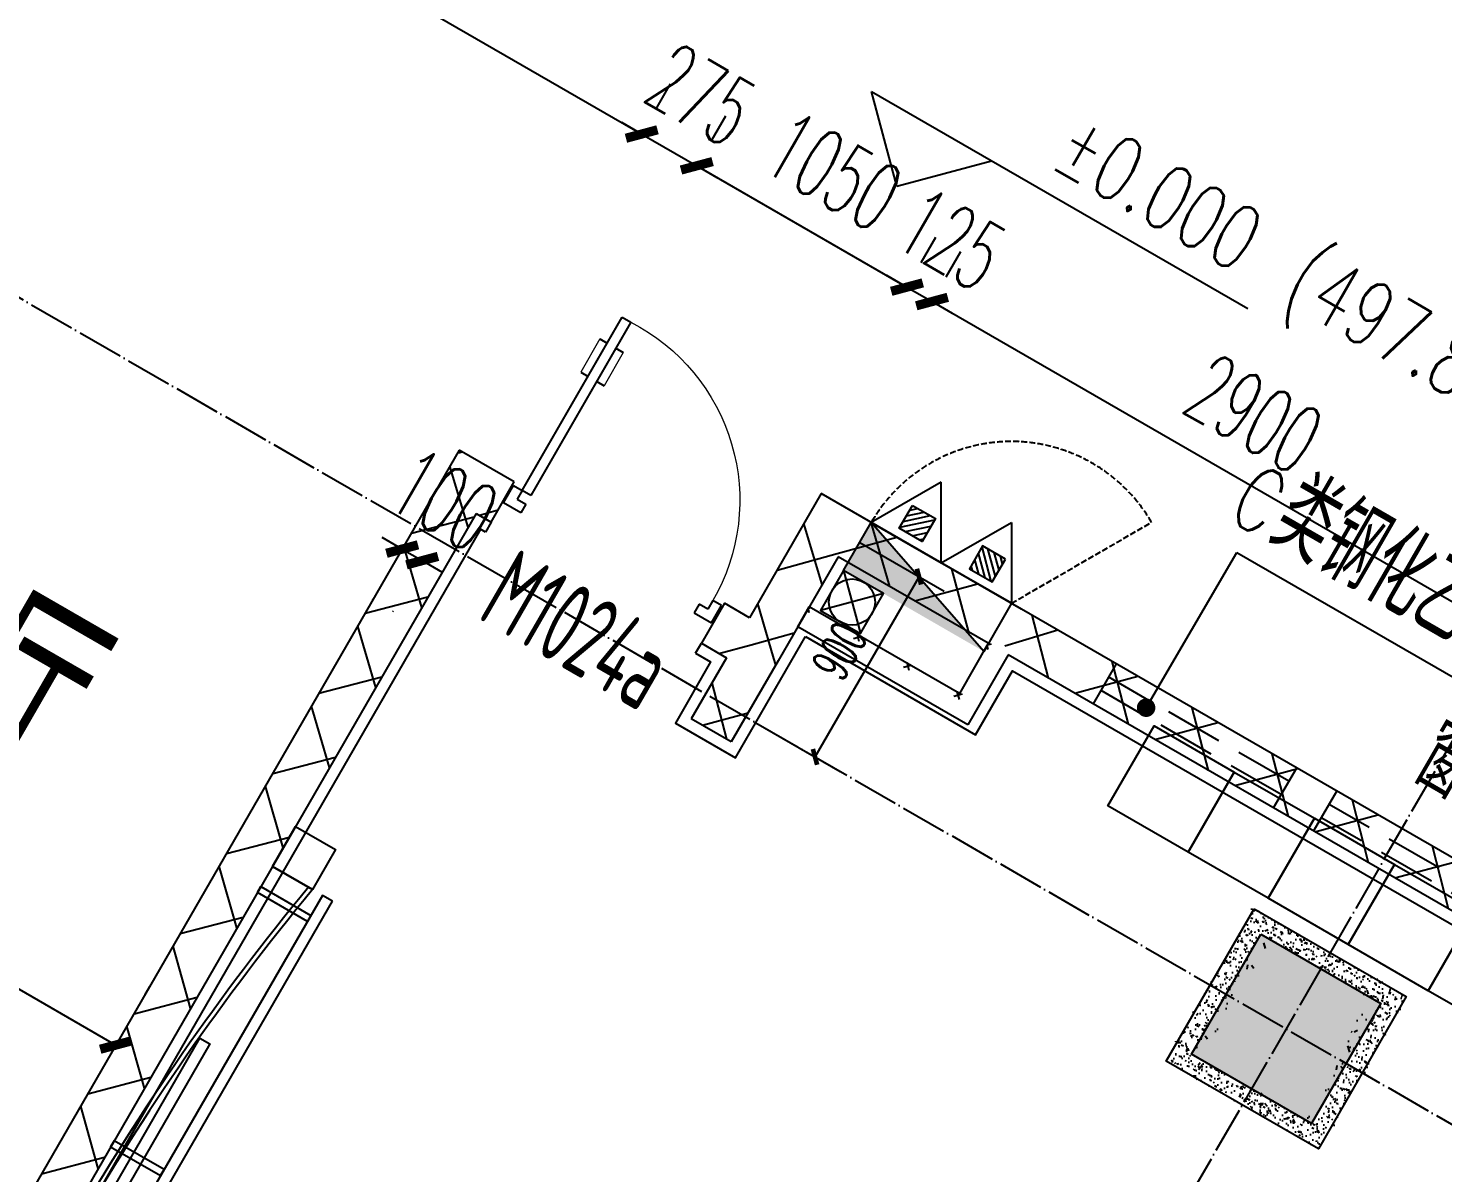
# Model space of a CAD drawing. Header units: millimetres. Extents: x 216654360 to 218309126, y 218099985 to 219647706.
# Drawn here: x 217932812 to 217938932, y 218944972 to 218949923 of the extents above; entities that cross this region are included whole.
import ezdxf

# ---------------------------------------------------------------- set-up
doc = ezdxf.new("R2010")
doc.units = ezdxf.units.MM
doc.header["$LTSCALE"] = 1000
doc.linetypes.add('DASH', pattern=[0.35, 0.25, -0.1])
doc.linetypes.add('DOTE', pattern=[2.4200000000000004, 2, -0.2, 0.02, -0.2])
for name, color, linetype in [('A-ANNO-DIMS', 3, 'Continuous'), ('A-ANNO-DOTE', 1, 'DOTE'), ('A-ANNO-IDEN-INDX', 3, 'Continuous'), ('A-ANNO-IDEN-LEVL', 3, 'Continuous'), ('A-ANNO-TXT', 7, 'Continuous'), ('A-COLU-CONC', 2, 'Continuous'), ('A-FLOR-SPCL', 245, 'Continuous'), ('A-FURN', 45, 'Continuous'), ('A-WALL', 2, 'Continuous'), ('A-WIND', 161, 'Continuous'), ('P-PROT-FIRH', 1, 'Continuous'), ('P-PROT-VPIP', 1, 'Continuous'), ('P-提建筑', 1, 'Continuous'), ('P-灭火器', 1, 'Continuous'), ('PUB_HATCH', 8, 'Continuous'), ('PUB_TEXT', 7, 'Continuous'), ('WINDOW', 4, 'Continuous'), ('WINDOW_TEXT', 7, 'Continuous'), ('现状植物', 3, 'Continuous')]:
    doc.layers.add(name, color=color, linetype=linetype)
doc.layers.add('水辅助层', color=20, linetype='Continuous', plot=False)
doc.styles.add('_TCH_DIM_T3', font='SIMPLEX.shx', dxfattribs={"width": 0.5647058823529413, "bigfont": 'GBCBIG.shx'})
doc.styles.add('_TCH_WINDOW', font='GBENOR', dxfattribs={"width": 0.8, "bigfont": 'GBCBIG'})
doc.styles.add('A_DIM', font='SIMPLEX', dxfattribs={"width": 0.7, "bigfont": 'HZ'})
doc.styles.get("Standard").update_dxf_attribs({"font": 'gbenor.shx', "bigfont": 'gbcbig.shx'})
doc.dimstyles.new('_TCH_ARCH&&100', dxfattribs={"dimtxt": 297.5, "dimasz": 100, "dimexe": 250, "dimexo": 300, "dimgap": 126.25, "dimtad": 1, "dimdec": 0, "dimzin": 0, "dimdsep": 46, "dimtxsty": '_TCH_DIM_T3', "dimblk": 'ARCHTICK', "dimcen": 0.09, "dimclrt": 7, "dimazin": 2, "dimtfac": 1, "dimtdec": 0, "dimtix": 1, "dimtmove": 2, "dimatfit": 3, "dimfxl": 100, "dimtolj": 1, "dimtzin": 0, "dimarcsym": 0})
doc.dimstyles.new('_TCH_ARCH&&50', dxfattribs={"dimtxt": 157.5, "dimasz": 50, "dimexe": 125, "dimexo": 150, "dimgap": 58.75, "dimtad": 1, "dimdec": 0, "dimzin": 0, "dimdsep": 46, "dimtxsty": '_TCH_DIM_T3', "dimblk": 'ARCHTICK', "dimcen": 0.09, "dimclrt": 7, "dimazin": 2, "dimtfac": 1, "dimtdec": 0, "dimtix": 1, "dimtmove": 2, "dimatfit": 3, "dimfxl": 1, "dimtolj": 1, "dimtzin": 0, "dimarcsym": 0})
pattern_1 = [(45, (200, 0), (-200.0002033111466, 200.0002033111467), []), (135, (200, 0), (-200.0002033111467, -200.0002033111466), [])]
pattern_2 = [(45, (42.4766, 35.85785), (-125.0000033257799, 125.00000332578), [40, -136.7767]), (135, (320.7609, 35.85785), (-125.00000332578, -125.0000033257799), [40, -136.7767])]

# ---------------------------------------------------------------- blocks, each defined once
blk = doc.blocks.new('A$C5EDE6A0B')
at = {"layer": 'A-FURN', "color": 251}
for points in [[(0, -400.0000000036089), (0, 0), (400, 0), (399.9999999990687, -400.0000000037398)], [(399.9999999990687, -400.0000000038563), (399.9999999990687, -2.328306436538696e-10), (799.9999999990687, -2.473825588822365e-10), (799.9999999990687, -400.0000000039727)], [(799.9999999990687, -400.0000000039727), (799.9999999990396, -4.656612873077393e-10), (1199.99999999904, -4.802132025361061e-10), (1199.999999999069, -400.0000000042055)], [(1199.999999999069, -400.0000000043219), (1199.999999999069, -6.984919309616089e-10), (1599.999999999069, -7.130438461899757e-10), (1599.99999999904, -400.0000000044092)], [(1599.99999999904, -400.0000000045402), (1599.99999999904, -9.313225746154785e-10), (1999.99999999904, -9.458744898438454e-10), (1999.999999999069, -400.0000000046712)], [(1999.999999999069, -400.0000000046712), (1999.99999999904, -1.178705133497715e-09), (2399.999999999069, -1.178705133497715e-09), (2399.999999998137, -400.000000004904)], [(2399.999999998108, -400.0000000050059), (2399.999999998108, -1.396983861923218e-09), (2799.999999998137, -1.411535777151585e-09), (2799.999999998137, -400.0000000051223)], [(2799.999999998137, -400.0000000052532), (2799.999999998137, -1.644366420805454e-09), (3199.999999998137, -1.658918336033821e-09), (3199.999999998137, -400.0000000053551)], [(3199.999999998137, -400.0000000053551), (3199.999999998108, -1.862645149230957e-09), (3599.999999998137, -1.877197064459324e-09), (3599.999999997206, -400.0000000056025)], [(3599.999999997206, -400.0000000057189), (3599.999999997206, -2.110027708113194e-09), (3999.999999997206, -2.110027708113194e-09), (3999.999999997206, -400.0000000058353)], [(3999.999999997206, -400.0000000058353), (3999.999999997177, -2.342858351767063e-09), (4399.999999997206, -2.342858351767063e-09), (4399.999999997206, -400.0000000060681)], [(4399.999999997206, -400.0000000061846), (4399.999999997206, -2.561137080192566e-09), (4799.999999997206, -2.575688995420933e-09), (4799.999999997206, -400.0000000062864)]]:
    blk.add_lwpolyline(points, close=True, dxfattribs=at)
blk = doc.blocks.new('$DorLib2D$00000009')
for p, q in [((0.4128784780300046, 0.9052619659617922), (0.4128784780300046, 0.08070055595349494)), ((0.4541065485304194, 0.9052619659617922), (0.4128784780300046, 0.9052619659617922)), ((0.4541065485304194, 0.08070055595349494), (0.4541065485304194, 0.9052619659617922)), ((0.4128784780300046, 0.7821568824082695), (0.3780038555081039, 0.7821568824082694)), ((0.4889811710523202, 0.7821568824082694), (0.4541065485304194, 0.7821568824082695)), ((0.4128784780300046, 0.6235084014994399), (0.3780038555081039, 0.6235084014994398)), ((0.4889811710523202, 0.6235084014994398), (0.4541065485304194, 0.6235084014994399)), ((-0.4941390729791224, 0.08070055595349494), (-0.4529110024787076, 0.08070055595349494)), ((-0.4941390729791224, -0.001755585047334795), (-0.4941390729791224, 0.08070055595349494)), ((-0.4529110024787076, 0.08070055595349494), (-0.4529110024787076, 0.03947248545308008)), ((0.4128784780300046, 0.08070055595349494), (0.4541065485304194, 0.08070055595349494)), ((0.4953346190308343, 0.08070055595349494), (0.4541065485304194, 0.08070055595349494)), ((0.4541065485304194, 0.08070055595349494), (0.4541065485304194, 0.03947248545308008)), ((0.4953346190308343, -0.001755585047334795), (0.4953346190308343, 0.08070055595349494)), ((-0.4529110024787076, 0.03947248545308008), (-0.4116829319782927, 0.03947248545308008)), ((-0.4116829319782927, 0.03947248545308008), (-0.4116829319782927, -0.001755585047334795)), ((0.4541065485304194, 0.03947248545308008), (0.4128784780300046, 0.03947248545308008)), ((0.4128784780300046, 0.03947248545308008), (0.4128784780300046, -0.001755585047334795)), ((-0.4941390729791224, -0.001755585047334795), (-0.4941390729791224, -0.001755585047334795)), ((-0.4116829319782927, -0.001755585047334795), (-0.4941390729791224, -0.001755585047334795)), ((0.4128784780300046, -0.001755585047334795), (0.4953346190308343, -0.001755585047334795)), ((0.4953346190308343, -0.001755585047334795), (0.4953346190308343, -0.001755585047334795))]:
    blk.add_line(p, q)
at = {"lineweight": 13}
for p, q in [((0.3780038555081039, 0.7821568824082694), (0.3780038555081039, 0.6235084014994398)), ((0.4889811710523202, 0.7821568824082694), (0.4889811710523202, 0.6235084014994398))]:
    blk.add_line(p, q, dxfattribs=at)
blk.add_arc((0.3716497624938499, 0.08173193500353383), 0.8245614100082972, 87.13397114007623, 180.0716668053313, dxfattribs=at)
blk = doc.blocks.new('erhyu')
at = {"layer": 'PUB_HATCH'}
h = blk.add_hatch(dxfattribs=at)
h.set_pattern_fill('多孔材料', color=256, scale=100, style=0)
h.set_pattern_definition(pattern_1)
h.paths.add_polyline_path([(4939246.550412581, -191135.5933835475), (4939046.550412601, -190935.5933835792), (4939046.550412599, -191555.9127568832), (4939113.21707927, -191655.9127568578), (4939246.550412566, -191655.9127568556)])
h = blk.add_hatch(dxfattribs=at)
h.set_pattern_fill('多孔材料', color=256, scale=100, style=0)
h.set_pattern_definition(pattern_1)
h.paths.add_polyline_path([(4940046.55041215, -191095.5933835956), (4940046.550412101, -190935.5933836256), (4939046.550412601, -190935.5933835792), (4939246.550412581, -191135.5933835475), (4939996.550412257, -191135.5933835475)])
h = blk.add_hatch(dxfattribs=at)
h.set_pattern_fill('多孔材料', color=256, scale=100, style=0)
h.set_pattern_definition(pattern_1)
h.paths.add_polyline_path([(4946063.217079561, -191035.5933836226), (4945996.55041303, -190935.5933836129), (4940046.550412101, -190935.5933836256), (4940046.55041215, -191095.5933835957), (4940096.550412068, -191135.5933836288), (4945996.550412822, -191135.5933836291)])
h = blk.add_hatch(dxfattribs=at)
h.set_pattern_fill('石膏板', color=256, scale=50, style=0)
h.set_pattern_definition(pattern_2)
h.paths.add_polyline_path([(4940046.55041215, -191095.5933835957), (4939996.550412257, -191135.5933835475), (4939996.550412256, -191385.5933837284), (4940096.550412066, -191485.5933836294), (4940096.550412068, -191135.5933836288)])
h = blk.add_hatch(dxfattribs=at)
h.set_pattern_fill('石膏板', color=256, scale=50, style=0)
h.set_pattern_definition(pattern_2)
h.paths.add_polyline_path([(4940096.550412066, -191485.5933836294), (4939996.550412256, -191385.5933837284), (4939246.550412565, -191385.5933836475), (4939246.550412565, -191485.5933836475)])
h = blk.add_hatch(dxfattribs=at)
h.set_pattern_fill('多孔材料', color=256, scale=100, style=0)
h.set_pattern_definition(pattern_1)
h.paths.add_polyline_path([(4937796.550412927, -191755.9127568345), (4937871.55041275, -191755.9127568843), (4937871.55041275, -191555.9127569236), (4937596.550412921, -191555.9127568832)])
h = blk.add_hatch(dxfattribs=at)
h.set_pattern_fill('多孔材料', color=256, scale=100, style=0)
h.set_pattern_definition(pattern_1)
h.paths.add_polyline_path([(4937796.550412927, -191755.9127568345), (4937596.550412921, -191555.9127568832), (4937596.550412932, -198596.0313949609), (4937796.550412932, -198596.0313949609)])
h = blk.add_hatch(dxfattribs=at)
h.set_pattern_fill('多孔材料', color=256, scale=100, style=0)
h.set_pattern_definition(pattern_1)
h.paths.add_polyline_path([(4939046.550412599, -191555.9127568832), (4938921.55041275, -191555.9127569236), (4938921.55041275, -191755.9127568843), (4939046.550412642, -191755.9127568345), (4939113.21707927, -191655.9127568578)])
h = blk.add_hatch(dxfattribs=at)
h.set_pattern_fill('多孔材料', color=256, scale=100, style=0)
h.set_pattern_definition(pattern_1)
h.paths.add_polyline_path([(4939113.217079269, -191655.9127568578), (4939046.550412642, -191755.9127568345), (4939046.550412565, -192060.9127563674), (4939246.550412565, -192060.9127563676), (4939246.550412566, -191655.9127568556)])
at = {"layer": 'A-ANNO-IDEN-INDX'}
for p, q in [((4940727.205856083, -191035.5933836256), (4940731.6137655, -190257.0000949414)), ((4940731.6137655, -190257.0000949414), (4944220.066363484, -190257.0000949414))]:
    blk.add_line(p, q, dxfattribs=at)
at = {"layer": 'A-ANNO-IDEN-INDX', "const_width": 40}
blk.add_lwpolyline([(4940727.092630376, -191055.5930631215, 1), (4940727.31908179, -191015.5937041297, 1)], format="xyb", close=True, dxfattribs=at)
at = {"layer": 'A-FURN', "color": 251}
blk.add_line((4937796.65419766, -193520.049067658), (4937996.654194442, -193520.0885831096), dxfattribs=at)
for points in [[(4937796.65419766, -193520.049067658), (4937796.693713081, -193320.0490717104), (4937996.693709209, -193320.0885871324), (4937996.654193786, -193520.088583109)], [(4938096.654191745, -193520.1083406116), (4938046.65419278, -193520.0984618606), (4938046.357827862, -195020.0984326726), (4938096.357826768, -195020.1083114534)], [(4938046.634435457, -193620.0984597597), (4938046.628508062, -193650.0984591146), (4937796.628512614, -193650.0490647925), (4937796.634439978, -193620.0490654972)], [(4937895.903405503, -194320.0489934004), (4937945.903405503, -194320.0489934004), (4937945.903405503, -196320.0489934004), (4937895.903405503, -196320.0489934004)], [(4938046.377585604, -194920.0984346244), (4938046.383512818, -194890.0984352696), (4937796.383517371, -194890.0490411859), (4937796.377590126, -194920.0490404817)]]:
    blk.add_lwpolyline(points, close=True, dxfattribs=at)
for radius, start, end in [(10897.37174121828, 170.4811375720541, 189.4962217498478), (10877.37174121828, 170.463492991211, 189.5138664403531)]:
    blk.add_arc((4948723.703251525, -195322.2080362383), radius, start, end, dxfattribs=at)
at = {"layer": 'A-WALL'}
for p, q in [((4939046.550412601, -190935.5933835792), (4939046.550412599, -191555.9127568832)), ((4940046.550412101, -190935.5933836256), (4939046.550412601, -190935.5933835792)), ((4945996.55041303, -190935.5933836129), (4940046.550412101, -190935.5933836256)), ((4939246.550412581, -191135.5933835475), (4939246.550412566, -191655.9127568556)), ((4939996.550412257, -191135.5933835475), (4939246.550412581, -191135.5933835475)), ((4939996.550412257, -191135.5933835475), (4939996.550412256, -191385.5933837284)), ((4945996.550412822, -191135.5933836291), (4940096.550412068, -191135.5933836288)), ((4940096.550412068, -191135.5933836288), (4940096.550412066, -191485.5933836294)), ((4939996.550412256, -191385.5933837284), (4939246.550412565, -191385.5933836475)), ((4939246.550412565, -191485.5933836475), (4939246.550412565, -191385.5933836475)), ((4940096.550412066, -191485.5933836294), (4939246.550412565, -191485.5933836475)), ((4937871.55041275, -191555.9127569236), (4937596.550412921, -191555.9127568832)), ((4937596.550412921, -191555.9127568832), (4937596.550412932, -198596.0313949609)), ((4937871.55041275, -191755.9127568843), (4937871.55041275, -191555.9127569236)), ((4939046.550412599, -191555.9127568832), (4938921.55041275, -191555.9127569236)), ((4938921.55041275, -191555.9127569236), (4938921.55041275, -191755.9127568843)), ((4939246.550412566, -191655.9127568556), (4939246.550412565, -192060.9127563676)), ((4937796.550412927, -191755.9127568345), (4937871.55041275, -191755.9127568843)), ((4937796.550412927, -191755.9127568345), (4937796.550412932, -198596.0313949609)), ((4938921.55041275, -191755.9127568843), (4939046.550412642, -191755.9127568345)), ((4939046.550412642, -191755.9127568345), (4939046.550412565, -192060.9127563674)), ((4939246.550412565, -192060.9127563676), (4939046.550412565, -192060.9127563674))]:
    blk.add_line(p, q, dxfattribs=at)
at = {"layer": 'A-WALL', "color": 6}
for p, q in [((4937871.550412739, -191755.9127570521), (4937871.550412737, -191805.9127570521)), ((4938921.550412766, -191805.9127569401), (4938921.550412764, -191755.9127569401))]:
    blk.add_line(p, q, dxfattribs=at)
for points in [[(4939296.550412562, -191505.593383636), (4940146.550412115, -191505.5933836361), (4940146.550412119, -191185.5933836231)], [(4940146.550412119, -191185.5933836231), (4940146.550412619, -191185.5933836231), (4940146.550412619, -191185.5933836251), (4945946.55041282, -191185.5933836277), (4945946.550412821, -192110.9127563678), (4946246.550412839, -192110.9127563676), (4946246.550412789, -191805.912756997), (4946321.550412968, -191805.912756997)], [(4938921.55041278, -191805.9127570521), (4938996.550412547, -191805.9127570488), (4938996.550412567, -192110.9127563676), (4939296.550412565, -192110.9127563676), (4939296.550412565, -191505.593383636)], [(4937871.550412737, -191805.9127570521), (4937846.550412934, -191805.9127570512), (4937846.550412935, -198546.0313949606), (4938996.542612281, -198546.0313949609)]]:
    blk.add_lwpolyline(points, dxfattribs=at)
at = {"layer": 'A-WIND', "linetype": 'DASH'}
for p, q in [((4940521.550412933, -191135.5933836256, 1500), (4940521.550412933, -190935.5933836256, 1500)), ((4941421.550412933, -191135.5933836257, 1500), (4941421.550412933, -190935.5933836257, 1500)), ((4941621.550412928, -191135.5933836257, 1500), (4941621.550412928, -190935.5933836257, 1500)), ((4941421.550412933, -191002.2600502924, 1500), (4940521.550412933, -191002.2600502923, 1500)), ((4942521.550412928, -191002.2600502924, 1500), (4941621.550412928, -191002.2600502923, 1500)), ((4941421.550412933, -191068.926716959, 1500), (4940521.550412933, -191068.926716959, 1500)), ((4942521.550412928, -191068.9267169591, 1500), (4941621.550412928, -191068.926716959, 1500))]:
    blk.add_line(p, q, dxfattribs=at)
at = {"linetype": 'Continuous', "rotation": 180}
for p in [(4945596.550412833, -191485.9127568838), (4945996.550412833, -191485.9127568838)]:
    blk.add_blockref('A$C5EDE6A0B', p, dxfattribs=at)
at = {"layer": 'WINDOW'}
ref = blk.add_blockref('$DorLib2D$00000009', (4938396.550412773, -191655.9127568556), dxfattribs=dict(at, xscale=1050, yscale=-1050, zscale=200, rotation=180))
ref.add_attrib('A', 'M1024a', (4938020.883746108, -192146.6078473492), dxfattribs={"layer": 'WINDOW_TEXT', "height": 350, "style": '_TCH_WINDOW', "width": 0.6400000000000001})
at = {"layer": 'A-ANNO-TXT', "color": 7, "style": 'A_DIM'}
for s, height, width, p in [('类钢化乙级防火隔热玻璃（', 350, 0.7, (4940809.817019652, -190152.0000949414)), ('C', 280, 0.6999999999999998, (4940613.817019652, -190152.0000949414))]:
    blk.add_text(s, height=height, dxfattribs=dict(at, width=width)).set_placement(p)
blk = doc.blocks.new('123attt')
h = blk.add_hatch(color=2)
h.dxf.hatch_style = 1
h.paths.add_polyline_path([(6528856.650242668, 260781.6907820057), (6529456.650242668, 260781.6907820057), (6529456.650242668, 260181.6907820409), (6528856.650242668, 260181.6907820409)])
at = {"layer": 'A-WALL'}
blk.add_lwpolyline([(6528856.650242668, 260781.6907820057), (6529456.650242668, 260781.6907820057), (6529456.650242668, 260181.6907820409), (6528856.650242668, 260181.6907820409)], close=True, dxfattribs=at)
blk = doc.blocks.new('2929sk')
at = {"layer": 'A-COLU-CONC'}
h = blk.add_hatch(dxfattribs=at)
h.set_pattern_fill('混凝土', scale=10, angle=90)
h.set_pattern_definition([(140, (6502386.07597335, 175688.3338082992), (6.275213498259515, 71.72601826007535), [7.5, -82.5]), (85, (6502386.07597335, 175688.3338082992), (-75.21921337000119, -13.8751333613), [6, -66]), (190.4514, (6502386.59890735, 175694.3109762992), (-68.94395420609534, 57.85093817140216), [6.374018999999989, -70.11421119999981]), (136.1842, (6502366.07597335, 175688.3338082992), (16.55190143290181, 106.7241048625644), [11.24999999999998, -123.7499999999998]), (186.6356, (6502367.45530405, 175697.2274827992), (-97.41178709004417, 93.46627055487033), [9.56102879999995, -105.1712999999996]), (81.18420000000006, (6502366.07597335, 175688.3338082992), (-97.41186009253246, 93.46619451336272), [9, -99]), (111, (6502371.07597335, 175698.3338082992), (40.26188906653389, 59.69070521184616), [7.499999999999988, -82.49999999999982]), (55.99999999999998, (6502371.07597335, 175698.3338082992), (-72.5150045046853, 24.33153319215818), [6, -66]), (161.4514, (6502374.431133949, 175703.3080315992), (-32.25304967099523, 84.02226285814899), [6.374018999999988, -70.1142111999998]), (127.5, (6502386.07597335, 175688.3338082992), (-33.28938538313115, 1.215985531729069), [0, -65.19999999999999, 0, -67, 0, -66.25]), (97.49999999999993, (6502386.07597335, 175688.3338082992), (-39.44117118823602, 26.30695374421486), [0, -38.2, 0, -63.7, 0, -25.25]), (57.49999999999999, (6502386.07597335, 175666.0338082992), (2.255487173437979, 53.3822436172409), [0, -25, 0, -78, 0, -103.5]), (47.5, (6502386.07597335, 175656.0338082992), (-10.01049823323177, 58.31861693423862), [0, -32.49999999999989, 0, -51.79999999999989, 0, -73.49999999999979])])
h.paths.add_polyline_path([(-33288.41502098367, -86952.76195850916), (-32908.41111469176, -86952.76195850916), (-32908.41111469176, -86872.76195850916), (-33208.41502098367, -86872.76195850916), (-33208.41502098367, -86572.76195832115), (-33288.41502098367, -86572.76195832115)])
h.paths.add_polyline_path([(-32908.41111469176, -86952.76195850916), (-32528.41111472622, -86952.76195850916), (-32528.41111472622, -86572.76195832115), (-32608.41111472622, -86572.76195832115), (-32608.41111472622, -86872.76195850916), (-32908.41111469176, -86872.76195850916)])
h.paths.add_polyline_path([(-32608.41111472622, -86572.76195832115), (-32528.41111472622, -86572.76195832115), (-32528.41111472622, -86192.76195850805), (-32908.41111469176, -86192.76195850805), (-32908.41111469176, -86272.76195850805), (-32608.41111472622, -86272.76195850805)])
h.paths.add_polyline_path([(-33288.41502098367, -86572.76195832115), (-33208.41502098367, -86572.76195832115), (-33208.41502098367, -86272.76195850817), (-32908.41111469176, -86272.76195850805), (-32908.41111469176, -86192.76195850805), (-33288.41502098367, -86192.76195850817)])
at = {"layer": 'A-ANNO-DOTE', "ltscale": 0.1}
for p, q in [((-32908.41759934928, -98506.28522877552), (-32908.41759934928, -79972.76195832115)), ((-16719.25256192591, -86572.76195832115), (-75808.41759934928, -86572.76195832127))]:
    blk.add_line(p, q, dxfattribs=at)
at = {"layer": 'A-COLU-CONC', "color": 7}
for points in [[(-32528.41111472622, -86952.76195850916), (-33288.41502098367, -86952.76195850916), (-33288.41502098367, -86192.76195850817), (-32528.41111472622, -86192.76195850805)], [(-32608.41111472622, -86872.76195850916), (-33208.41502098367, -86872.76195850916), (-33208.41502098367, -86272.76195850817), (-32608.41111472622, -86272.76195850805)]]:
    blk.add_lwpolyline(points, close=True, dxfattribs=at)
at = {"layer": 'A-WALL', "color": 6, "rotation": 180}
blk.add_blockref('123attt', (6496248.239127941, 173908.9288235325), dxfattribs=at)
blk = doc.blocks.new('P-消火栓箱开门示意')
at = {"layer": 'P-PROT-FIRH', "color": 8, "linetype": 'DASH', "ltscale": 0.1}
blk.add_line((2696644.86184354, -6288498.702755758), (2696994.861858813, -6287892.484981926), dxfattribs=at)
blk.add_arc((2696644.861843541, -6288498.702755758), 700, 59.9999985718766, 179.9999986126178, dxfattribs=at)
blk = doc.blocks.new('$TwtSys$00000434')
for p, q in [((-0.5, 0.5), (-0.5, -0.5)), ((-0.5, -0.5), (0.5, 0.5)), ((0.5, 0.5), (-0.5, 0.5)), ((0.5, -0.5), (0.5, 0.5))]:
    blk.add_line(p, q)
blk.add_solid([(0.5, -0.5), (0.5, 0.5), (-0.5, -0.5)])
blk = doc.blocks.new('T1-P-QP-L3-F$0$$ATTACHMENT$00000214')
h = blk.add_hatch()
h.set_pattern_fill('ANSI31', color=256, scale=200, style=0)
h.set_pattern_definition([(45, (-38543.80223862439, -6842.63859106258), (-17.67766952966369, 17.67766952966369), [])])
h.paths.add_polyline_path([(-64.92232553117356, 1.936813719180464), (64.922325531159, 1.936813719180464), (64.922325531159, -127.9078373431521), (-64.92232553117356, -127.9078373431521)])
for points in [[(0, 171.8081853693711), (-198.3870041439732, -171.8081853693711), (198.3870041439732, -171.8081853693711)], [(-64.92232553117356, 1.936813719180464), (64.922325531159, 1.936813719180464), (64.922325531159, -127.9078373431521), (-64.92232553117356, -127.9078373431521)]]:
    blk.add_lwpolyline(points, close=True)
blk = doc.blocks.new('p0422')
at = {"layer": 'P-PROT-VPIP'}
blk.add_circle((6077195.86401968, 34052.37200247126), 100, dxfattribs=at)
at = {"layer": '水辅助层'}
blk.add_lwpolyline([(6077095.86401968, 34152.37200247126), (6077095.86401968, 33952.37200247126), (6077295.86401968, 33952.37200247126), (6077295.86401968, 34152.37200247126), (6077095.86401968, 34152.37200247126), (6077295.86401968, 33952.37200247126), (6077295.86401968, 34152.37200247126), (6077095.86401968, 33952.37200247126)], dxfattribs=at)
at = {"layer": 'P-PROT-FIRH', "xscale": 700, "yscale": -240, "zscale": 700, "rotation": 180}
blk.add_blockref('$TwtSys$00000434', (6077445.864019574, 34272.37200248962), dxfattribs=at)
at = {"layer": 'P-提建筑'}
blk.add_blockref('P-消火栓箱开门示意', (3381151.002176031, 6322891.074758243), dxfattribs=at)
at = {"layer": 'P-灭火器', "xscale": 0.8816120906801007, "zscale": 0.8816120906801007}
for p, yscale, rotation in [((6077270.963638086, 34543.84017598908), 0.8816120906801007, 359.9999999999999), ((6077620.764401061, 34543.84017598908), -0.8816120906801007, 180)]:
    blk.add_blockref('T1-P-QP-L3-F$0$$ATTACHMENT$00000214', p, dxfattribs=dict(at, yscale=yscale, rotation=rotation))
blk = doc.blocks.new('_ArchTick')
at = {"color": 0, "linetype": 'ByBlock', "const_width": 0.4}
blk.add_lwpolyline([(-0.5, -0.5), (0.5, 0.5)], dxfattribs=at)
blk = doc.blocks.new('*D312')
at = {"layer": 'A-ANNO-DIMS', "color": 0, "lineweight": -2, "transparency": 16777216}
for p, q in [((6072795.844556847, 35474.14101954784), (6072795.844556847, 35601)), ((6075395.844556845, 35474.14101954784), (6075395.844556845, 35601)), ((6072795.844556847, 35351), (6075395.844556845, 35351))]:
    blk.add_line(p, q, dxfattribs=at)
at = {"layer": 'Defpoints', "color": 0, "transparency": 16777216}
for p in [(6075395.844556845, 35351), (6072795.844556847, 35174.14101954784), (6075395.844556845, 35174.14101954784)]:
    blk.add_point(p, dxfattribs=at)
at = {"layer": 'A-ANNO-DIMS', "color": 0, "lineweight": -2, "transparency": 16777216, "xscale": 100, "yscale": 100, "zscale": 100, "rotation": 180}
blk.add_blockref('_ArchTick', (6072795.844556847, 35351), dxfattribs=at)
at = {"layer": 'A-ANNO-DIMS', "color": 0, "lineweight": -2, "transparency": 16777216, "xscale": 100, "yscale": 100, "zscale": 100}
blk.add_blockref('_ArchTick', (6075395.844556845, 35351), dxfattribs=at)
at = {"layer": 'A-ANNO-DIMS', "color": 7, "transparency": 16777216, "insert": (6074095.844556846, 35626), "char_height": 297.5, "attachment_point": 5, "style": '_TCH_DIM_T3'}
blk.add_mtext('\\A1;2600', dxfattribs=at)
blk = doc.blocks.new('*D313')
at = {"layer": 'A-ANNO-DIMS', "color": 0, "lineweight": -2, "transparency": 16777216}
for p, q in [((6075395.844556845, 35474.14101954784), (6075395.844556845, 35601)), ((6075670.84455682, 35474.14101954784), (6075670.84455682, 35601)), ((6075395.844556845, 35351), (6075295.844556845, 35351)), ((6075395.844556845, 35351), (6075670.84455682, 35351)), ((6075670.84455682, 35351), (6075770.84455682, 35351))]:
    blk.add_line(p, q, dxfattribs=at)
at = {"layer": 'Defpoints', "color": 0, "transparency": 16777216}
for p in [(6075670.84455682, 35351), (6075395.844556845, 35174.14101954784), (6075670.84455682, 35174.14101954784)]:
    blk.add_point(p, dxfattribs=at)
at = {"layer": 'A-ANNO-DIMS', "color": 0, "lineweight": -2, "transparency": 16777216, "xscale": 100, "yscale": 100, "zscale": 100}
blk.add_blockref('_ArchTick', (6075395.844556845, 35351), dxfattribs=at)
at = {"layer": 'A-ANNO-DIMS', "color": 0, "lineweight": -2, "transparency": 16777216, "xscale": 100, "yscale": 100, "zscale": 100, "rotation": 180}
blk.add_blockref('_ArchTick', (6075670.84455682, 35351), dxfattribs=at)
at = {"layer": 'A-ANNO-DIMS', "color": 7, "transparency": 16777216, "insert": (6075533.344556833, 35626), "char_height": 297.5, "attachment_point": 5, "style": '_TCH_DIM_T3'}
blk.add_mtext('\\A1;275', dxfattribs=at)
blk = doc.blocks.new('*D314')
at = {"layer": 'A-ANNO-DIMS', "color": 0, "lineweight": -2, "transparency": 16777216}
for p, q in [((6075670.84455682, 35474.14101954784), (6075670.84455682, 35601)), ((6076720.844556697, 35474.14101954784), (6076720.844556697, 35601)), ((6075670.84455682, 35351), (6076720.844556697, 35351))]:
    blk.add_line(p, q, dxfattribs=at)
at = {"layer": 'Defpoints', "color": 0, "transparency": 16777216}
for p in [(6076720.844556697, 35351), (6075670.84455682, 35174.14101954784), (6076720.844556697, 35174.14101954784)]:
    blk.add_point(p, dxfattribs=at)
at = {"layer": 'A-ANNO-DIMS', "color": 0, "lineweight": -2, "transparency": 16777216, "xscale": 100, "yscale": 100, "zscale": 100, "rotation": 180}
blk.add_blockref('_ArchTick', (6075670.84455682, 35351), dxfattribs=at)
at = {"layer": 'A-ANNO-DIMS', "color": 0, "lineweight": -2, "transparency": 16777216, "xscale": 100, "yscale": 100, "zscale": 100}
blk.add_blockref('_ArchTick', (6076720.844556697, 35351), dxfattribs=at)
at = {"layer": 'A-ANNO-DIMS', "color": 7, "transparency": 16777216, "insert": (6076195.844556758, 35626), "char_height": 297.5, "attachment_point": 5, "style": '_TCH_DIM_T3'}
blk.add_mtext('\\A1;1050', dxfattribs=at)
blk = doc.blocks.new('*D315')
at = {"layer": 'A-ANNO-DIMS', "color": 0, "lineweight": -2, "transparency": 16777216}
for p, q in [((6076720.844556697, 35474.14101954784), (6076720.844556697, 35601)), ((6076845.84455655, 35474.14101954784), (6076845.84455655, 35601)), ((6076720.844556697, 35351), (6076620.844556697, 35351)), ((6076720.844556697, 35351), (6076845.84455655, 35351)), ((6076845.84455655, 35351), (6076945.84455655, 35351))]:
    blk.add_line(p, q, dxfattribs=at)
at = {"layer": 'Defpoints', "color": 0, "transparency": 16777216}
for p in [(6076845.84455655, 35351), (6076720.844556697, 35174.14101954784), (6076845.84455655, 35174.14101954784)]:
    blk.add_point(p, dxfattribs=at)
at = {"layer": 'A-ANNO-DIMS', "color": 0, "lineweight": -2, "transparency": 16777216, "xscale": 100, "yscale": 100, "zscale": 100}
blk.add_blockref('_ArchTick', (6076720.844556697, 35351), dxfattribs=at)
at = {"layer": 'A-ANNO-DIMS', "color": 0, "lineweight": -2, "transparency": 16777216, "xscale": 100, "yscale": 100, "zscale": 100, "rotation": 180}
blk.add_blockref('_ArchTick', (6076845.84455655, 35351), dxfattribs=at)
at = {"layer": 'A-ANNO-DIMS', "color": 7, "transparency": 16777216, "insert": (6076783.344556623, 35626), "char_height": 297.5, "attachment_point": 5, "style": '_TCH_DIM_T3'}
blk.add_mtext('\\A1;125', dxfattribs=at)
blk = doc.blocks.new('*D316')
at = {"layer": 'A-ANNO-DIMS', "color": 0, "lineweight": -2, "transparency": 16777216}
for p, q in [((6076845.84455655, 35474.14101954784), (6076845.84455655, 35601)), ((6079745.844556829, 35474.14101954784), (6079745.844556829, 35601)), ((6076845.84455655, 35351), (6079745.844556829, 35351))]:
    blk.add_line(p, q, dxfattribs=at)
at = {"layer": 'Defpoints', "color": 0, "transparency": 16777216}
for p in [(6079745.844556829, 35351), (6076845.84455655, 35174.14101954784), (6079745.844556829, 35174.14101954784)]:
    blk.add_point(p, dxfattribs=at)
at = {"layer": 'A-ANNO-DIMS', "color": 0, "lineweight": -2, "transparency": 16777216, "xscale": 100, "yscale": 100, "zscale": 100, "rotation": 180}
blk.add_blockref('_ArchTick', (6076845.84455655, 35351), dxfattribs=at)
at = {"layer": 'A-ANNO-DIMS', "color": 0, "lineweight": -2, "transparency": 16777216, "xscale": 100, "yscale": 100, "zscale": 100}
blk.add_blockref('_ArchTick', (6079745.844556829, 35351), dxfattribs=at)
at = {"layer": 'A-ANNO-DIMS', "color": 7, "transparency": 16777216, "insert": (6078295.844556689, 35626), "char_height": 297.5, "attachment_point": 5, "style": '_TCH_DIM_T3'}
blk.add_mtext('\\A1;2900', dxfattribs=at)
blk = doc.blocks.new('*D397')
at = {"layer": 'A-ANNO-DIMS', "color": 0, "lineweight": -2, "transparency": 16777216}
for p, q in [((6077720.830090371, 37763.22272731875), (6077720.830090371, 37308.11598626612)), ((6079495.844556829, 37763.22272731875), (6079495.844556829, 37308.11598626612)), ((6077720.830090371, 37558.11598626612), (6079495.844556829, 37558.11598626612))]:
    blk.add_line(p, q, dxfattribs=at)
at = {"layer": 'Defpoints', "color": 0, "transparency": 16777216}
for p in [(6077720.830090371, 38063.22272731875), (6079495.844556829, 38063.22272731875), (6079495.844556829, 37558.11598626612)]:
    blk.add_point(p, dxfattribs=at)
at = {"layer": 'A-ANNO-DIMS', "color": 0, "lineweight": -2, "transparency": 16777216, "xscale": 100, "yscale": 100, "zscale": 100, "rotation": 180}
blk.add_blockref('_ArchTick', (6077720.830090371, 37558.11598626612), dxfattribs=at)
at = {"layer": 'A-ANNO-DIMS', "color": 0, "lineweight": -2, "transparency": 16777216, "xscale": 100, "yscale": 100, "zscale": 100}
blk.add_blockref('_ArchTick', (6079495.844556829, 37558.11598626612), dxfattribs=at)
at = {"layer": 'A-ANNO-DIMS', "color": 7, "transparency": 16777216, "insert": (6078608.3373236, 37833.11598626612), "char_height": 297.5, "attachment_point": 5, "style": '_TCH_DIM_T3'}
blk.add_mtext('\\A1;1775', dxfattribs=at)
blk = doc.blocks.new('*D518')
at = {"layer": 'A-ANNO-DIMS', "color": 0, "lineweight": -2, "transparency": 16777216}
for p, q in [((6077095.844556484, 34291.96039227338), (6077517.160038414, 34291.96039227338)), ((6077392.160038414, 33391.64101953134), (6077392.160038414, 34291.96039227338)), ((6077095.844556484, 33391.64101953134), (6077517.160038414, 33391.64101953134))]:
    blk.add_line(p, q, dxfattribs=at)
at = {"layer": 'Defpoints', "color": 0, "transparency": 16777216}
for p in [(6076945.844556484, 34291.96039227338), (6077392.160038414, 34291.96039227338), (6076945.844556484, 33391.64101953134)]:
    blk.add_point(p, dxfattribs=at)
at = {"layer": 'A-ANNO-DIMS', "color": 0, "lineweight": -2, "transparency": 16777216, "xscale": 50, "yscale": 50, "zscale": 50}
for p, rotation in [((6077392.160038414, 34291.96039227338), 90), ((6077392.160038414, 33391.64101953134), 270)]:
    blk.add_blockref('_ArchTick', p, dxfattribs=dict(at, rotation=rotation))
at = {"layer": 'A-ANNO-DIMS', "color": 7, "transparency": 16777216, "insert": (6077254.660038414, 33841.80070590333), "char_height": 157.5, "attachment_point": 5, "rotation": 90, "style": '_TCH_DIM_T3'}
blk.add_mtext('\\A1;900', dxfattribs=at)
blk = doc.blocks.new('*D531')
at = {"layer": 'A-ANNO-DIMS', "color": 0, "lineweight": -2, "transparency": 16777216}
for p, q in [((6075395.844556852, 33277.74936744705), (6075295.844556852, 33277.74936744705)), ((6075395.844556852, 33277.74936744705), (6075495.844556849, 33277.74936744705)), ((6075495.844556849, 33277.74936744705), (6075595.844556849, 33277.74936744705)), ((6075395.844556852, 33024.12454812269), (6075395.844556852, 33027.74936744705)), ((6075495.844556849, 33024.12454812269), (6075495.844556849, 33027.74936744705))]:
    blk.add_line(p, q, dxfattribs=at)
at = {"layer": 'Defpoints', "color": 0, "transparency": 16777216}
for p in [(6075395.844556852, 33324.12454812269), (6075495.844556849, 33324.12454812269), (6075495.844556849, 33277.74936744705)]:
    blk.add_point(p, dxfattribs=at)
at = {"layer": 'A-ANNO-DIMS', "color": 0, "lineweight": -2, "transparency": 16777216, "xscale": 100, "yscale": 100, "zscale": 100}
blk.add_blockref('_ArchTick', (6075395.844556852, 33277.74936744705), dxfattribs=at)
at = {"layer": 'A-ANNO-DIMS', "color": 0, "lineweight": -2, "transparency": 16777216, "xscale": 100, "yscale": 100, "zscale": 100, "rotation": 180}
blk.add_blockref('_ArchTick', (6075495.844556849, 33277.74936744705), dxfattribs=at)
at = {"layer": 'A-ANNO-DIMS', "color": 7, "transparency": 16777216, "insert": (6075445.844556851, 33552.74936744705), "char_height": 297.5, "attachment_point": 5, "style": '_TCH_DIM_T3'}
blk.add_mtext('\\A1;100', dxfattribs=at)
blk = doc.blocks.new('*D535')
at = {"layer": 'A-ANNO-DIMS', "color": 0, "lineweight": -2, "transparency": 16777216}
for p, q in [((6072795.844556857, 31091.64101953307), (6072795.844556857, 31050.36386370048)), ((6075395.844556852, 31091.64101953307), (6075395.844556852, 31050.36386370048)), ((6072795.844556857, 30800.36386370048), (6075395.844556852, 30800.36386370048))]:
    blk.add_line(p, q, dxfattribs=at)
at = {"layer": 'Defpoints', "color": 0, "transparency": 16777216}
for p in [(6072795.844556857, 30791.64101953307), (6075395.844556852, 30800.36386370048), (6075395.844556852, 30791.64101953307)]:
    blk.add_point(p, dxfattribs=at)
at = {"layer": 'A-ANNO-DIMS', "color": 0, "lineweight": -2, "transparency": 16777216, "xscale": 100, "yscale": 100, "zscale": 100, "rotation": 180}
blk.add_blockref('_ArchTick', (6072795.844556857, 30800.36386370048), dxfattribs=at)
at = {"layer": 'A-ANNO-DIMS', "color": 0, "lineweight": -2, "transparency": 16777216, "xscale": 100, "yscale": 100, "zscale": 100}
blk.add_blockref('_ArchTick', (6075395.844556852, 30800.36386370048), dxfattribs=at)
at = {"layer": 'A-ANNO-DIMS', "color": 7, "transparency": 16777216, "insert": (6074095.844556855, 31075.36386370048), "char_height": 297.5, "attachment_point": 5, "style": '_TCH_DIM_T3'}
blk.add_mtext('\\A1;2600', dxfattribs=at)
blk = doc.blocks.new('A$C04836B57')
at = {"layer": 'A-COLU-CONC'}
h = blk.add_hatch(dxfattribs=at)
h.set_pattern_fill('AR-CONC', scale=100, angle=270)
h.set_pattern_definition([(320, (-6620375.273201245, -59482.65594915763), (-15.93908553890311, -182.184668996004), [19.05, -209.55]), (265, (-6620375.273201245, -59482.65594915763), (191.05664288218, 35.24282597566695), [15.24, -167.64]), (10.45099999999996, (-6620376.601451245, -59497.83794915766), (175.1166878202918, -146.9425016659593), [16.19, -178.09]), (316.1842, (-6620324.473201245, -59482.65594915763), (-42.04232793272718, -271.0790408921299), [28.57499999999999, -314.3249999999998]), (6.635599999999986, (-6620327.976701245, -59505.24584915765), (247.4255558900492, -237.4042344662372), [24.28499999999994, -267.1349999999991]), (261.1840000000001, (-6620324.473201245, -59482.65594915763), (247.4251178605977, -237.404605813934), [22.85999999999994, -251.4599999999996]), (291, (-6620337.173201245, -59508.05594915766), (-102.2655185167625, -151.6148798353832), [19.04999999999999, -209.5499999999999]), (236, (-6620337.173201245, -59508.05594915766), (184.1879661223193, -61.80202834764711), [15.24, -167.64]), (341.4514, (-6620345.695301245, -59520.6904491577), (81.92285771605741, -213.4164907701245), [16.18999999999999, -178.0899999999999]), (307.5, (-6620375.273201245, -59482.65594915763), (84.55503887315311, -3.088603250591836), [0, -165.608, 0, -170.18, 0, -168.275]), (277.4999999999999, (-6620375.273201245, -59482.65594915763), (100.1805748181195, -66.81966251030576), [0, -97.02799999999999, 0, -161.798, 0, -64.13499999999999]), (237.5, (-6620375.273201245, -59426.01394915764), (-5.72874399267346, -135.5905951668714), [0, -63.5, 0, -198.12, 0, -262.89]), (227.5, (-6620375.273201245, -59400.61394915773), (25.426491033333, -148.129181386018), [0, -82.54999999999981, 0, -131.5719999999996, 0, -186.6899999999996])])
h.paths.add_polyline_path([(-85883.26201960817, -26391.01492962459), (-86133.26201962586, -26391.01492962459), (-86133.26201962586, -26441.01492962459), (-85833.26201960817, -26441.01492962459), (-85833.26201960817, -25741.01492962459), (-86133.26201962586, -25741.01492962459), (-86133.26201962586, -25791.01492962459), (-85883.26201960817, -25791.01492962459)])
h.paths.add_polyline_path([(-86433.26201960817, -26441.01492962459), (-86133.26201962586, -26441.01492962459), (-86133.26201962586, -26391.01492962459), (-86383.26201960817, -26391.01492962459), (-86383.26201960817, -26091.01492962634), (-86433.26201960817, -26091.01492962634)])
h.paths.add_polyline_path([(-86433.26201960817, -26091.01492962634), (-86383.26201960817, -26091.01492962634), (-86383.26201960817, -25791.01492962459), (-86133.26201962586, -25791.01492962459), (-86133.26201962586, -25741.01492962459), (-86433.26201960817, -25741.01492962459)])
at = {"layer": 'A-ANNO-IDEN-LEVL', "linetype": 'Continuous'}
for p, q in [((-89414.15412570536, -23775.4562266395), (-89714.15412570536, -23475.4562266395)), ((-89714.15412570536, -23475.4562266395), (-87834.95412570518, -23475.4562266395)), ((-89414.15412570536, -23775.4562266395), (-89114.15412570536, -23475.4562266395))]:
    blk.add_line(p, q, dxfattribs=at)
at = {"color": 2}
blk.add_blockref('erhyu', (-5028079.81243252, 165844.8978267413), dxfattribs=at)
blk.add_blockref('p0422', (-6165879.138555308, -59483.0675593635))
at = {"layer": 'A-FLOR-SPCL', "rotation": 180}
blk.add_blockref('2929sk', (-119041.6796189575, -112663.7768879475), dxfattribs=at)
at = {"layer": 'A-ANNO-TXT', "color": 7, "linetype": 'Continuous', "style": 'A_DIM', "width": 0.6999999999999998}
for s, p in [('(497.81)', (-87734.95412570518, -23370.4562266395)), ('%%P0.000', (-88891.62079237215, -23370.4562266395))]:
    blk.add_text(s, height=280, dxfattribs=at).set_placement(p)
at = {"layer": 'A-WIND'}
blk.add_text('窗台底标高', height=306.3829787234042, dxfattribs=at).set_placement((-86220.13403991144, -24890.59281868309))
at = {"layer": 'PUB_TEXT'}
blk.add_text('门厅', height=714.8936170212767, dxfattribs=at).set_placement((-92357.8405053597, -27889.84296124229))
at = {"layer": 'A-ANNO-DIMS'}
for p1, p2, distance, dimstyle, picture, middle in [((-88158.27648606617, -21419.43322183892), (-86383.26201960817, -21419.43322183892), -505.1067410526193, '_TCH_ARCH&&100', '*D397', (-87270.7692528367, -21649.53996289154)), ((-88933.26201995276, -26091.01492962633), (-88933.26201995276, -25190.69555688428), -446.3154819300398, '_TCH_ARCH&&50', '*D518', (-88624.44653802272, -25640.85524325433)), ((-90483.26201958489, -26158.53140103497), (-90383.26201958768, -26158.53140103497), -46.375180675651784, '_TCH_ARCH&&100', '*D531', (-90433.26201958582, -25929.90658171062)), ((-93083.26201958023, -28691.01492962459), (-90483.26201958489, -28691.01492962459), 8.72284416740149, '_TCH_ARCH&&100', '*D535', (-91783.2620195821, -28407.29208545719))]:
    dim = blk.add_aligned_dim(p1=p1, p2=p2, distance=distance, dimstyle=dimstyle, dxfattribs=at)
    dim.commit()
    dim.dimension.update_dxf_attribs({"geometry": picture, "text_midpoint": middle, "insert": (-6165879.106576437, -59482.65594915766)})
at = {"layer": 'A-ANNO-DIMS', "color": 3}
for p1, p2, picture, middle in [((-93083.26201959047, -24308.51492960982), (-90483.26201959234, -24308.51492960982), '*D312', (-91783.2620195914, -23856.65594915766)), ((-90483.26201959234, -24308.51492960982), (-90208.26201961748, -24308.51492960982), '*D313', (-90345.76201960444, -23856.65594915766)), ((-90208.26201961748, -24308.51492960982), (-89158.26201974042, -24308.51492960982), '*D314', (-89683.26201967895, -23856.65594915766)), ((-89158.26201974042, -24308.51492960982), (-89033.26201988757, -24308.51492960982), '*D315', (-89095.76201981399, -23856.65594915766)), ((-89033.26201988757, -24308.51492960982), (-86133.26201960817, -24308.51492960982), '*D316', (-87583.26201974787, -23856.65594915766))]:
    dim = blk.add_aligned_dim(p1=p1, p2=p2, distance=176.85898045216163, dimstyle='_TCH_ARCH&&100', dxfattribs=at)
    dim.commit()
    dim.dimension.update_dxf_attribs({"geometry": picture, "text_midpoint": middle, "insert": (-6165879.106576437, -59482.65594915766)})

msp = doc.modelspace()

# ---------------------------------------------------------------- block references
at = {"layer": '现状植物', "rotation": 330.0099772030858}
msp.add_blockref('A$C04836B57', (218025897.187641, 218925138.5110827), dxfattribs=at)

doc.saveas('drawing.dxf')
